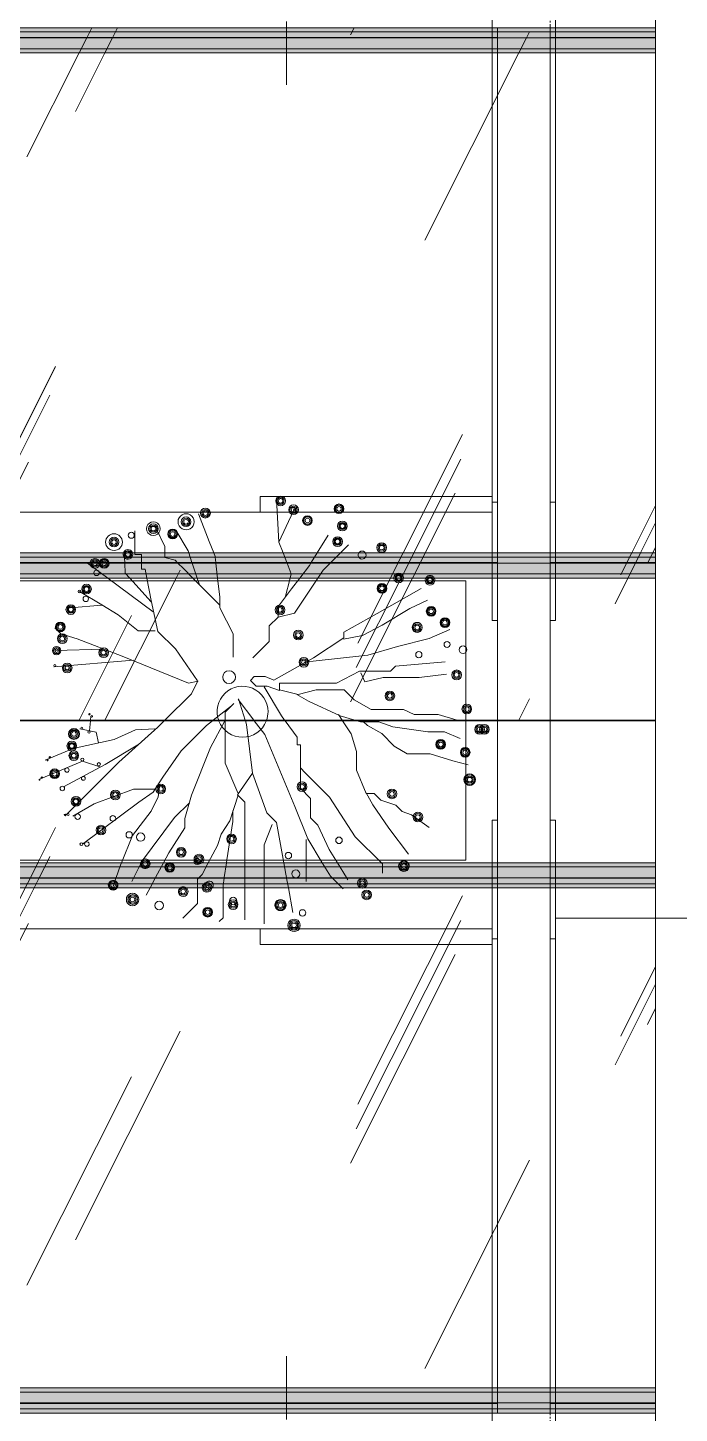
# Model space of a CAD drawing. Header units: millimetres. Extents: x 60855 to 206000, y 5274 to 78634.
# Drawn here: x 164570 to 165805, y 57648 to 60273 of the extents above; entities that cross this region are included whole.
import ezdxf

# ---------------------------------------------------------------- set-up
doc = ezdxf.new("R2010")
doc.units = ezdxf.units.MM
doc.linetypes.add('Grid Line', pattern=[22.225, 12.7, -3.175, 3.175, -3.175])
for name, color, linetype, lineweight in [('A-FLOR', 192, 'Continuous', 9), ('A-GLAZ-CURT', 52, 'Continuous', 9), ('A-GLAZ-CWMG', 51, 'Continuous', 9), ('C-PRKG', 70, 'Continuous', 9), ('G-IMPT', 8, 'Continuous', 9), ('L-PLNT-1', 253, 'Continuous', 9), ('S-COLS', 52, 'Continuous', 9), ('S-GRID-1', 1, 'Grid Line', 9)]:
    doc.layers.add(name, color=color, linetype=linetype, lineweight=lineweight)
doc.layers.add('A-GLAZ-CWMG-2', color=51, linetype='Continuous', lineweight=9, transparency=0.5)
pattern_1 = [(63.321, (1491.9, 475.3), (-0.0046, 1263.6984), [441.959, -2386.58]), (63.321, (221.9, 475.3), (-0.0046, 1263.6984), [441.959, -2386.58]), (63.321, (2099.84, 719.4), (-0.0046, 1263.6984), [441.959, -2386.58]), (63.321, (829.84, 719.4), (-0.0046, 1263.6984), [441.959, -2386.58]), (63.321, (2007.8, 633.24), (-0.0046, 1263.6984), [441.959, -2386.58]), (63.321, (737.8, 633.24), (-0.0046, 1263.6984), [441.959, -2386.58]), (63.321, (1914, 1126.8), (-0.0046, 1263.6984), [214.813, -2613.726]), (63.321, (644, 1126.8), (-0.0046, 1263.6984), [214.813, -2613.726]), (63.321, (1852.7, 1050.4), (-0.0046, 1263.6984), [441.959, -2386.58]), (63.321, (582.7, 1050.4), (-0.0046, 1263.6984), [441.959, -2386.58]), (63.321, (1863.5, 1105.26), (-0.0046, 1263.6984), [441.959, -2386.58]), (63.321, (593.5, 1105.26), (-0.0046, 1263.6984), [441.959, -2386.58]), (63.321, (1351.1, 864.7), (-0.0046, 1263.6984), [441.959, -2386.58]), (63.321, (81.1, 864.7), (-0.0046, 1263.6984), [441.959, -2386.58]), (63.321, (1361.95, 929.3), (-0.0046, 1263.6984), [441.959, -2386.58]), (63.321, (91.95, 929.3), (-0.0046, 1263.6984), [441.959, -2386.58]), (63.321, (1364.87, 975.9), (-0.0046, 1263.6984), [441.959, -2386.58]), (63.321, (94.87, 975.9), (-0.0046, 1263.6984), [441.959, -2386.58])]
pattern_2 = [(63.321, (1491.9, 865.05), (-0.0046, 1263.6984), [441.959, -2386.58]), (63.321, (221.9, 865.05), (-0.0046, 1263.6984), [441.959, -2386.58]), (63.321, (2099.84, 1109.2), (-0.0046, 1263.6984), [441.959, -2386.58]), (63.321, (829.84, 1109.2), (-0.0046, 1263.6984), [441.959, -2386.58]), (63.321, (2007.8, 1023), (-0.0046, 1263.6984), [441.959, -2386.58]), (63.321, (737.8, 1023), (-0.0046, 1263.6984), [441.959, -2386.58]), (63.321, (1914, 1516.6), (-0.0046, 1263.6984), [214.813, -2613.726]), (63.321, (644, 1516.6), (-0.0046, 1263.6984), [214.813, -2613.726]), (63.321, (1852.7, 1440.2), (-0.0046, 1263.6984), [441.959, -2386.58]), (63.321, (582.7, 1440.2), (-0.0046, 1263.6984), [441.959, -2386.58]), (63.321, (1863.5, 1495.04), (-0.0046, 1263.6984), [441.959, -2386.58]), (63.321, (593.5, 1495.04), (-0.0046, 1263.6984), [441.959, -2386.58]), (63.321, (1351.1, 1254.45), (-0.0046, 1263.6984), [441.959, -2386.58]), (63.321, (81.1, 1254.45), (-0.0046, 1263.6984), [441.959, -2386.58]), (63.321, (1361.95, 1319.1), (-0.0046, 1263.6984), [441.959, -2386.58]), (63.321, (91.95, 1319.1), (-0.0046, 1263.6984), [441.959, -2386.58]), (63.321, (1364.87, 1365.7), (-0.0046, 1263.6984), [441.959, -2386.58]), (63.321, (94.87, 1365.7), (-0.0046, 1263.6984), [441.959, -2386.58])]

# ---------------------------------------------------------------- blocks, each defined once
blk = doc.blocks.new('xe oto1 - xe oto-V60-TKCS_NHÀ XE 1 - MẶT BẰNG MÁI')
at = {"layer": 'C-PRKG'}
for p, q in [((-500, 4980), (-500, 4950)), ((-500, 4950), (-60, 4950)), ((-450, 4170), (-450, 4109.8)), ((-450, 4170), (-450, 4109.8)), ((-450, 4109.8), (-450, 4081.5)), ((-450, 4109.8), (-450, 4081.5)), ((-450, 4080.3), (-450, 4062)), ((-450, 4080.3), (-450, 4062)), ((-450, 4062), (-450, 4050)), ((-450, 4062), (-450, 4050))]:
    blk.add_line(p, q, dxfattribs=at)
blk = doc.blocks.new('xe oto1 - xe oto-V68-TKCS_NHÀ XE 1 - MẶT BẰNG MÁI')
at = {"layer": 'C-PRKG'}
for p, q in [((-450, -4062), (-450, -4050)), ((-450, -4062), (-450, -4050)), ((-450, -4080.3), (-450, -4062)), ((-450, -4080.3), (-450, -4062)), ((-450, -4109.8), (-450, -4081.5)), ((-450, -4109.8), (-450, -4081.5)), ((-450, -4170), (-450, -4109.8)), ((-450, -4170), (-450, -4109.8)), ((-500, -4950), (-60, -4950)), ((-500, -4980), (-500, -4950))]:
    blk.add_line(p, q, dxfattribs=at)
blk = doc.blocks.new('CAY SON LIEU - CAY SON LIEU_dwg-V84-TKCS_NHÀ XE 1 - MẶT BẰNG MÁI')
at = {"layer": 'G-IMPT'}
for p, q in [((-928, 1264), (-928, 1440)), ((220, 1350), (253, 1264)), ((613, 1404), (525, 1264)), ((773, 1329), (709, 1264)), ((-1008, 1187), (-1012, 1252)), ((-690, 1231), (-690, 1264)), ((-473, 1187), (-499, 1264)), ((-288, 1235), (-300, 1264)), ((-283, 1187), (-288, 1231)), ((253, 1264), (282, 1187)), ((525, 1264), (477, 1187)), ((709, 1264), (632, 1187)), ((-1144, 1063), (-1305, 1182)), ((-432, 1063), (-472, 1182)), ((-269, 1063), (-282, 1182)), ((-781, 794), (-1144, 1063)), ((-799, 874), (-968, 1063)), ((-799, 886), (-833, 1063)), ((-446, 1043), (-466, 1063)), ((-416, 1017), (-432, 1063)), ((-252, 911), (-269, 1063)), ((308, 1063), (269, 909)), ((-1190, 851), (-1368, 956)), ((-1191, 849), (-1443, 827)), ((-1517, 620), (-1565, 667)), ((1580, 654), (1416, 584)), ((-1176, 499), (-1565, 486)), ((-428, 247), (-605, 500)), ((-939, 409), (-1574, 357)), ((662, 420), (418, 393)), ((-423, 242), (-500, 228)), ((-428, 241), (-477, 143)), ((-477, 143), (-690, -67)), ((101, 197), (240, -33)), ((455, 84), (361, 138)), ((-157, 47), (-303, -67)), ((-106, 98), (19, -67)), ((-102, 102), (-49, -67)), ((-1281, -72), (-1289, -152)), ((-1278, -35), (-1281, -67)), ((-309, -72), (-356, -109)), ((-303, -67), (-309, -72)), ((-47, -72), (-38, -102)), ((240, -33), (265, -67)), ((722, -67), (693, -23)), ((842, -72), (825, -67)), ((1656, -72), (1639, -67)), ((8, -488), (-110, -661)), ((-729, -576), (-741, -679)), ((-1253, -734), (-1423, -832)), ((-494, -725), (-612, -842)), ((623, -680), (828, -995)), ((-148, -790), (-148, -873)), ((1252, -1133), (1095, -928)), ((-270, -1064), (-343, -1203)), ((436, -1018), (436, -1203)), ((828, -995), (1036, -1203)), ((-878, -1203), (-937, -1321)), ((-700, -1203), (-763, -1321)), ((-657, -1123), (-700, -1203)), ((-199, -1203), (-216, -1321)), ((-53, -1203), (-53, -1321)), ((102, -1203), (102, -1321)), ((436, -1203), (436, -1321)), ((685, -1203), (757, -1321)), ((-1079, -1326), (-1101, -1391)), ((-940, -1326), (-952, -1352)), ((-807, -1403), (-838, -1460)), ((-766, -1326), (-807, -1403)), ((-429, -1403), (-429, -1527)), ((-225, -1403), (-225, -1640)), ((-53, -1326), (-53, -1403)), ((-53, -1403), (-53, -1658)), ((102, -1326), (102, -1403)), ((102, -1403), (102, -1688)), ((281, -1326), (295, -1403)), ((295, -1403), (330, -1598)), ((436, -1326), (436, -1353)), ((647, -1326), (724, -1403)), ((724, -1403), (731, -1410)), ((761, -1326), (768, -1338)), ((-429, -1527), (-546, -1644)), ((-225, -1640), (-256, -1671))]:
    blk.add_line(p, q, dxfattribs=at)
at = {"layer": 'G-IMPT', "flags": 128}
for points in [[(201, 1692), (220, 1350), (335, 1598)], [(-300, 1264), (-336, 1354), (-420, 1574)], [(-690, 1264), (-690, 1314), (-762, 1463)], [(-499, 1264), (-504, 1280), (-602, 1445)], [(-874, 1187), (-874, 1252), (-928, 1252), (-928, 1264)], [(-590, 1187), (-608, 1205), (-690, 1227)], [(-968, 1063), (-1004, 1103), (-1008, 1182)], [(-833, 1063), (-847, 1134), (-874, 1134), (-874, 1182)], [(-466, 1063), (-541, 1139), (-585, 1182)], [(284, 1182), (316, 1098), (308, 1063)], [(474, 1182), (462, 1164), (386, 1063)], [(627, 1182), (571, 1126), (529, 1063)], [(-252, 849), (-320, 917), (-446, 1043)], [(529, 1063), (434, 921), (343, 784), (213, 753), (142, 683), (142, 558), (12, 428)], [(386, 1063), (321, 977), (217, 840), (213, 753)], [(-605, 500), (-745, 639), (-799, 886)], [(-144, 621), (-252, 827), (-252, 911)], [(1403, 889), (1262, 822), (1041, 688), (884, 607), (733, 577)], [(1353, 980), (1001, 782), (736, 633), (736, 587)], [(-767, 645), (-901, 645), (-1061, 770), (-1190, 851)], [(-500, 228), (-1030, 443), (-1388, 581), (-1517, 620)], [(-144, 434), (-144, 519), (-144, 621)], [(736, 587), (495, 430), (180, 252)], [(1416, 584), (1165, 520), (927, 450), (662, 420)], [(860, 322), (1108, 322), (1148, 363), (1544, 396)], [(22, 279), (-8, 249), (39, 202)], [(180, 252), (110, 279), (22, 279)], [(223, 168), (223, 228), (408, 228), (679, 228), (860, 322)], [(1051, 272), (904, 239), (873, 309)], [(1554, 299), (1336, 272), (1051, 272)], [(39, 202), (126, 202), (223, 168)], [(1296, -23), (1212, 17), (954, 17), (820, 94), (739, 175), (515, 175), (374, 138), (223, 175)], [(-139, 65), (-208, -4), (-208, -67)], [(825, -67), (706, -33), (455, 84)], [(-695, -72), (-745, -122), (-1055, -401), (-1482, -829)], [(-356, -109), (-558, -311), (-704, -522), (-782, -641)], [(-211, -73), (-326, -284), (-476, -664), (-531, -851)], [(-208, -72), (-208, -411), (-109, -646)], [(-38, -102), (8, -488), (123, -806), (199, -882), (259, -1203)], [(22, -72), (106, -182), (347, -755), (449, -1013), (565, -1203)], [(269, -72), (365, -203), (365, -263), (391, -263), (391, -448)], [(837, -318), (796, -177), (726, -72)], [(1014, -80), (870, -80), (842, -72)], [(1728, -422), (1604, -392), (1423, -335), (1242, -335), (1138, -275), (1038, -174), (924, -110), (890, -77)], [(1664, -214), (1537, -161), (1406, -161), (1128, -120), (1014, -80)], [(1639, -67), (1487, -23), (1296, -23)], [(-1093, -220), (-1418, -292), (-1641, -386)], [(-1217, -247), (-1236, -163), (-1365, -137)], [(-768, -137), (-923, -144), (-1093, -220)], [(-904, -265), (-1165, -420), (-1497, -598)], [(1152, -744), (1031, -704), (979, -652), (914, -652), (837, -466), (837, -318)], [(-1206, -439), (-1346, -394), (-1693, -541)], [(391, -448), (429, -486), (562, -620), (623, -680)], [(391, -452), (391, -610), (472, -691)], [(-782, -641), (-896, -720), (-1344, -1055)], [(-771, -617), (-940, -617), (-1253, -734)], [(-110, -661), (-53, -719), (-53, -1009), (-53, -1203)], [(1095, -928), (967, -741), (914, -647)], [(-741, -679), (-797, -792), (-946, -985), (-1035, -1203)], [(-106, -665), (-172, -870), (-240, -975), (-270, -1064)], [(472, -691), (472, -844), (529, -902)], [(1416, -922), (1275, -821), (1202, -794), (1152, -744)], [(-612, -842), (-874, -1195), (-878, -1203)], [(-531, -851), (-531, -924), (-657, -1123)], [(-148, -873), (-195, -1178), (-199, -1203)], [(165, -899), (102, -1060), (102, -1187), (102, -1203)], [(529, -902), (621, -1097), (685, -1203)], [(-1035, -1203), (-1042, -1222), (-1077, -1321)], [(-343, -1203), (-392, -1297), (-416, -1321)], [(259, -1203), (275, -1293), (280, -1321)], [(565, -1203), (631, -1310), (642, -1321)], [(1036, -1203), (1045, -1212), (1045, -1285)], [(-422, -1326), (-429, -1334), (-429, -1403)], [(-217, -1326), (-225, -1383), (-225, -1403)]]:
    blk.add_lwpolyline(points, dxfattribs=at)
at = {"layer": 'G-IMPT'}
for centre, radius in [((233, 1678), 38.5), ((233, 1678), 28.5), ((-366, 1581), 39.3), ((-366, 1581), 28.5), ((-366, 1581), 18.5), ((336, 1608), 18.5), ((342, 1608), 6.08), ((698, 1615), 18.5), ((447, 1522), 18.5), ((725, 1478), 38.5), ((-1094, 1350), 28.5), ((-1094, 1350), 18.5), ((687, 1354), 18.5), ((1038, 1306), 38.5), ((-1233, 1105), 21.8), ((-1313, 976), 38.5), ((-1313, 976), 28.5), ((-1313, 976), 25.8), ((-1313, 976), 18.5), ((1423, 1046), 18.5), ((-1369, 957), 9.71), ((-1319, 898), 21.7), ((-1438, 813), 28.5), ((-1438, 813), 21.6), ((-1438, 813), 18.5), ((228, 810), 38.5), ((228, 810), 18.5), ((1432, 799), 34.3), ((1321, 671), 18.5), ((1542, 709), 38.5), ((1542, 709), 32.4), ((374, 610), 38.5), ((-1551, 486), 23.6), ((-1551, 486), 13.6), ((-1177, 470), 18.5), ((1334, 454), 24.8), ((-1565, 367), 8.61), ((-1467, 348), 38.5), ((-1467, 348), 18.5), ((-1467, 348), 15), ((418, 393), 38.5), ((418, 393), 28.5), ((418, 393), 18.5), ((-177, 275), 50.7), ((1635, 293), 28.5), ((1635, 293), 18.5), ((1103, 126), 38.5), ((1716, 21), 18.5), ((-1290, -20), 5.73), ((-1271, -37), 7.01), ((-1413, -177), 43.7), ((-1351, -131), 8.27), ((-1292, -162), 9.2), ((1818, -141), 28.5), ((-1414, -350), 38.5), ((-1430, -273), 22), ((-1414, -350), 28.5), ((1703, -324), 18.5), ((-1624, -387), 4.48), ((-1606, -363), 5.3), ((-1346, -381), 11.7), ((-1215, -418), 12.9), ((-1687, -542), 3.03), ((-1669, -524), 5.71), ((-1469, -465), 17.2), ((-1338, -531), 15.2), ((-1506, -611), 18), ((-722, -615), 38.5), ((404, -597), 38.5), ((-1484, -822), 6.1), ((-1459, -818), 8.58), ((-1383, -836), 21.7), ((1327, -839), 38.5), ((-882, -998), 33.3), ((-158, -1013), 38.5), ((-1354, -1054), 11.3), ((-559, -1119), 18.5), ((-650, -1240), 34.6), ((-650, -1240), 28.5), ((295, -1145), 25.4), ((1215, -1229), 18.5), ((-650, -1240), 18.5), ((-543, -1432), 18.5), ((884, -1365), 18.5), ((-946, -1495), 28.5), ((-946, -1495), 18.5), ((232, -1539), 28.5), ((232, -1539), 18.5), ((-348, -1596), 18.5)]:
    blk.add_circle(centre, radius, dxfattribs=at)
for centre, radius, start, end in [((233, 1678), 19.3, 360, 240), ((233, 1678), 18.5, 360, 240), ((233, 1678), 19.3, 240, 0), ((233, 1678), 18.5, 240, 0), ((-520, 1512), 64, 120, 240), ((-520, 1512), 38.5, 360, 270), ((-520, 1512), 64, 360, 120), ((-366, 1581), 38.5, 360, 270), ((-366, 1581), 38.5, 270, 360), ((336, 1608), 38.5, 360, 270), ((336, 1608), 28.5, 360, 180), ((336, 1608), 28.5, 180, 360), ((336, 1608), 38.5, 270, 360), ((447, 1522), 38.5, 360, 270), ((447, 1522), 32.9, 90, 270), ((447, 1522), 28.5, 360, 180), ((447, 1522), 32.9, 360, 90), ((698, 1615), 38.5, 90, 360), ((698, 1615), 32.9, 0, 270), ((698, 1615), 28.5, 0, 180), ((698, 1615), 28.5, 180, 360), ((698, 1615), 38.5, 0, 90), ((698, 1615), 32.9, 270, 360), ((-780, 1457), 54.3, 72, 216), ((-780, 1457), 54.3, 216, 360), ((-780, 1457), 38.5, 90, 270), ((-780, 1457), 28.5, 90, 270), ((-780, 1457), 18.5, 120, 0), ((-780, 1457), 18.5, 0, 120), ((-780, 1457), 38.5, 0, 90), ((-780, 1457), 28.5, 0, 90), ((-780, 1457), 28.5, 270, 360), ((-780, 1457), 38.5, 270, 360), ((-780, 1457), 54.3, 360, 72), ((-627, 1414), 38.5, 0, 180), ((-627, 1414), 36.5, 90, 270), ((-627, 1414), 28.5, 0, 180), ((-627, 1414), 36.5, 0, 90), ((-520, 1512), 64, 240, 360), ((-520, 1512), 28.5, 90, 360), ((-520, 1512), 18.5, 120, 0), ((-520, 1512), 18.5, 0, 120), ((-520, 1512), 28.5, 360, 90), ((-520, 1512), 38.5, 270, 360), ((447, 1522), 28.5, 180, 360), ((447, 1522), 32.9, 270, 360), ((447, 1522), 38.5, 270, 360), ((725, 1478), 28.5, 90, 180), ((725, 1478), 28.5, 180, 360), ((725, 1478), 24, 0, 270), ((725, 1478), 18.5, 120, 240), ((725, 1478), 18.5, 0, 120), ((725, 1478), 18.5, 240, 0), ((725, 1478), 28.5, 0, 90), ((725, 1478), 24, 270, 360), ((-1094, 1350), 66.5, 0, 180), ((-1094, 1350), 66.5, 180, 360), ((-1094, 1350), 38.5, 90, 360), ((-1094, 1350), 38.5, 0, 90), ((-956, 1404), 23.9, 90, 180), ((-956, 1404), 23.9, 180, 270), ((-956, 1404), 23.9, 0, 90), ((-956, 1404), 23.9, 270, 360), ((-627, 1414), 38.5, 180, 360), ((-627, 1414), 28.5, 180, 360), ((-627, 1414), 18.5, 0, 240), ((-627, 1414), 18.5, 240, 0), ((-627, 1414), 36.5, 270, 360), ((687, 1354), 38.5, 90, 360), ((687, 1354), 28.5, 0, 180), ((687, 1354), 28.5, 180, 360), ((687, 1354), 22.4, 0, 180), ((687, 1354), 22.4, 180, 360), ((687, 1354), 38.5, 0, 90), ((1038, 1306), 28.5, 0, 180), ((1038, 1306), 28.6, 90, 360), ((1038, 1306), 18.5, 0, 240), ((1038, 1306), 28.6, 0, 90), ((-1246, 1181), 38.5, 15.2088, 164.7912), ((-1172, 1181), 38.5, 15.2088, 164.7912), ((-1172, 1181), 36.5, 16.0159, 163.9841), ((-983, 1252), 38.5, 150.7741, 360), ((-983, 1252), 38.5, 29.2259, 150.7741), ((-983, 1252), 28.5, 140.5076, 360), ((-983, 1252), 26.4, 137.3726, 251.4978), ((-983, 1252), 28.5, 39.4924, 140.5076), ((-983, 1252), 26.4, 42.6274, 137.3726), ((-983, 1252), 18.5, 133.1364, 0), ((-983, 1252), 18.5, 0, 93.7271), ((-983, 1252), 26.4, 288.5022, 360), ((-983, 1252), 26.4, 0, 42.6274), ((-983, 1252), 28.5, 0, 39.4924), ((-983, 1252), 38.5, 0, 29.2259), ((882, 1247), 31.7, 132.1366, 360), ((882, 1247), 31.7, 47.8634, 132.1366), ((882, 1247), 31.7, 0, 47.8634), ((1038, 1306), 28.5, 180, 360), ((1038, 1306), 18.5, 240, 0), ((-1246, 1181), 38.5, 180, 360), ((-1246, 1181), 28.5, 180, 0), ((-1246, 1181), 28.5, 20.5513, 159.4487), ((-1246, 1181), 27.2, 180, 0), ((-1246, 1181), 27.2, 21.4958, 158.5042), ((-1246, 1181), 18.5, 174.4328, 0), ((-1246, 1181), 18.5, 48.7744, 155.6128), ((-1246, 1181), 18.5, 11.1344, 48.7744), ((-1172, 1181), 38.5, 180, 360), ((-1172, 1181), 36.5, 180, 360), ((-1172, 1181), 28.5, 180, 0), ((-1172, 1181), 28.5, 20.5513, 159.4487), ((-1172, 1181), 18.5, 174.4328, 0), ((-1172, 1181), 18.5, 48.7744, 155.6128), ((-1172, 1181), 18.5, 11.1344, 48.7744), ((1173, 1065), 38.5, 0, 180), ((1040, 982), 38.5, 0, 270), ((1040, 982), 32.8, 0, 180), ((1040, 982), 28.5, 0, 180), ((1040, 982), 18.5, 0, 240), ((1173, 1065), 38.5, 183.9164, 356.0836), ((1173, 1065), 28.5, 0, 180), ((1173, 1065), 28.5, 185.2921, 354.7079), ((1173, 1065), 23.3, 0, 180), ((1173, 1065), 23.3, 186.4714, 270), ((1173, 1065), 18.5, 0, 186.2799), ((1173, 1065), 18.5, 186.2799, 240), ((1173, 1065), 18.5, 240, 347.4402), ((1173, 1065), 23.3, 270, 353.5286), ((1423, 1046), 38.5, 139.6424, 360), ((1423, 1046), 38.5, 40.3576, 139.6424), ((1423, 1046), 28.5, 125.4655, 180), ((1423, 1046), 28.5, 180, 360), ((1423, 1046), 25.5, 119.0182, 360), ((1423, 1046), 28.5, 54.5345, 125.4655), ((1423, 1046), 25.5, 60.9818, 119.0182), ((1423, 1046), 25.5, 0, 60.9818), ((1423, 1046), 28.5, 0, 54.5345), ((1423, 1046), 38.5, 0, 40.3576), ((1040, 982), 32.8, 180, 360), ((1040, 982), 28.5, 180, 360), ((1040, 982), 18.5, 240, 360), ((1040, 982), 38.5, 270, 360), ((-1438, 813), 38.5, 0, 180), ((-1438, 813), 38.5, 180, 270), ((-1438, 813), 38.5, 270, 360), ((228, 810), 28.5, 360, 180), ((228, 810), 28.5, 180, 360), ((1432, 799), 38.5, 90, 270), ((1432, 799), 28.5, 0, 180), ((1432, 799), 28.5, 180, 0), ((1432, 799), 18.5, 0, 240), ((1432, 799), 18.5, 240, 360), ((1432, 799), 38.5, 0, 90), ((1432, 799), 38.5, 270, 360), ((-1521, 675), 38.5, 90, 270), ((-1521, 675), 32.5, 90, 360), ((-1521, 675), 28.5, 90, 180), ((-1521, 675), 28.5, 180, 270), ((-1521, 675), 18.5, 120, 360), ((-1521, 675), 18.5, 0, 120), ((-1521, 675), 38.5, 0, 90), ((-1521, 675), 32.5, 0, 90), ((-1521, 675), 28.5, 0, 90), ((-1521, 675), 28.5, 270, 360), ((-1521, 675), 38.5, 270, 360), ((1321, 671), 40.1, 0, 216), ((1321, 671), 38.5, 0, 270), ((1321, 671), 40.1, 216, 360), ((1321, 671), 28.5, 90, 360), ((1321, 671), 28.5, 0, 90), ((1321, 671), 38.5, 270, 360), ((1542, 709), 28.5, 0, 180), ((1542, 709), 28.5, 180, 360), ((1542, 709), 18.5, 120, 360), ((1542, 709), 18.5, 0, 120), ((-1506, 582), 38.5, 90, 270), ((-1506, 582), 28.5, 0, 270), ((-1506, 582), 18.5, 120, 360), ((-1506, 582), 18.5, 0, 120), ((-1506, 582), 38.5, 0, 90), ((-1506, 582), 28.5, 270, 360), ((-1506, 582), 38.5, 270, 360), ((374, 610), 28.5, 360, 180), ((374, 610), 28.5, 180, 360), ((374, 610), 18.5, 120, 360), ((374, 610), 18.5, 0, 120), ((1559, 535), 24, 0, 270), ((-1551, 486), 33.6, 0, 270), ((-1551, 486), 33.6, 270, 360), ((-1177, 470), 38.5, 0, 270), ((-1177, 470), 28.5, 0, 180), ((-1177, 470), 28.5, 180, 360), ((-1177, 470), 38.5, 270, 360), ((1559, 535), 24, 270, 360), ((1686, 493), 30.6, 0, 180), ((1686, 493), 30.6, 180, 360), ((-1467, 348), 28.5, 90, 360), ((-1467, 348), 28.5, 0, 90), ((1635, 293), 39.2, 90, 180), ((1635, 293), 38.5, 0, 270), ((1635, 293), 39.2, 0, 90), ((1635, 293), 39.2, 180, 360), ((1635, 293), 38.5, 270, 360), ((-70, 0), 203, 360, 200.2949), ((1103, 126), 28.5, 0, 180), ((1103, 126), 28.5, 180, 360), ((1103, 126), 18.5, 120, 360), ((1103, 126), 18.5, 0, 120), ((-70, 0), 203, 339.7051, 360), ((1716, 21), 38.5, 90, 360), ((1716, 21), 28.5, 0, 180), ((1716, 21), 28.5, 0, 180), ((1716, 21), 28.5, 180, 360), ((1716, 21), 28.5, 180, 360), ((1716, 21), 38.5, 0, 90), ((-70, 0), 203, 201.7777, 338.2223), ((1818, -141), 38.5, 90, 360), ((1818, -141), 38, 90, 270), ((1856, -141), 38.5, 90, 360), ((1818, -141), 38.5, 0, 90), ((1818, -141), 38, 0, 90), ((1856, -141), 38.5, 0, 90), ((-1413, -177), 38.5, 0, 180), ((-1413, -177), 38.5, 180, 360), ((-1413, -177), 28.5, 0, 180), ((-1413, -177), 28.5, 180, 360), ((-1413, -177), 18.5, 120, 360), ((-1413, -177), 18.5, 0, 120), ((1818, -141), 18.5, 120, 360), ((1818, -141), 18.5, 0, 120), ((1818, -141), 38, 270, 360), ((1856, -141), 28.5, 0, 270), ((1856, -141), 18.5, 0, 240), ((1856, -141), 18.5, 240, 360), ((1856, -141), 28.5, 270, 360), ((-1430, -273), 38.5, 0, 270), ((-1430, -273), 28.5, 90, 180), ((-1430, -273), 28.5, 180, 360), ((-1414, -350), 38.2, 0, 270), ((-1430, -273), 18.5, 120, 360), ((-1430, -273), 18.5, 0, 120), ((-1430, -273), 28.5, 0, 90), ((-1430, -273), 38.5, 270, 360), ((1508, -260), 38.5, 90, 270), ((1508, -260), 33.2, 90, 270), ((1508, -260), 28.5, 0, 180), ((1508, -260), 28.5, 180, 360), ((1508, -260), 18.5, 120, 240), ((1508, -260), 18.5, 0, 120), ((1508, -260), 18.5, 240, 360), ((1508, -260), 38.5, 0, 90), ((1508, -260), 33.2, 0, 90), ((1508, -260), 33.2, 270, 360), ((1508, -260), 38.5, 270, 360), ((1703, -324), 38.5, 90, 360), ((1703, -324), 35, 90, 360), ((1703, -324), 28.5, 0, 180), ((1703, -324), 28.5, 180, 360), ((1703, -324), 38.5, 0, 90), ((1703, -324), 35, 0, 90), ((-1414, -350), 18.5, 120, 360), ((-1414, -350), 18.5, 0, 120), ((-1414, -350), 38.2, 270, 360), ((-1567, -494), 38.5, 90, 270), ((-1567, -494), 31.3, 0, 270), ((-1567, -494), 28.5, 90, 360), ((-1567, -494), 18.5, 120, 360), ((-1567, -494), 18.5, 0, 120), ((-1567, -494), 38.5, 0, 90), ((-1567, -494), 28.5, 0, 90), ((-1567, -494), 31.3, 270, 360), ((-1567, -494), 38.5, 270, 360), ((1739, -541), 45.4, 72, 360), ((1739, -541), 38.5, 0, 270), ((1739, -541), 28.5, 0, 180), ((1739, -541), 28.5, 180, 360), ((1739, -541), 18.5, 0, 240), ((1739, -541), 18.5, 240, 360), ((1739, -541), 38.5, 270, 360), ((1739, -541), 45.4, 0, 72), ((-1084, -663), 38.5, 0, 270), ((-1084, -663), 28.5, 90, 360), ((-1084, -663), 18.5, 120, 360), ((-1084, -663), 18.5, 0, 120), ((-1084, -663), 28.5, 0, 90), ((-722, -615), 28.5, 90, 360), ((-722, -615), 18.5, 0, 240), ((-722, -615), 18.5, 240, 360), ((-722, -615), 28.5, 0, 90), ((404, -597), 28.5, 90, 360), ((404, -597), 18.5, 120, 240), ((404, -597), 18.5, 0, 120), ((404, -597), 18.5, 240, 360), ((404, -597), 28.5, 360, 90), ((1120, -654), 38.5, 90, 360), ((1120, -654), 28.5, 0, 180), ((1120, -654), 28.5, 180, 360), ((1120, -654), 18.5, 120, 360), ((1120, -654), 18.5, 0, 120), ((1120, -654), 38.5, 0, 90), ((-1397, -714), 38.5, 90, 360), ((-1397, -714), 28.5, 90, 360), ((-1397, -714), 21.1, 0, 240), ((-1397, -714), 18.5, 120, 360), ((-1397, -714), 21.1, 240, 360), ((-1397, -714), 18.5, 0, 120), ((-1397, -714), 38.5, 0, 90), ((-1397, -714), 28.5, 0, 90), ((-1084, -663), 38.5, 270, 360), ((-1103, -849), 22.4, 90, 0), ((-1103, -849), 22.4, 0, 90), ((1327, -839), 28.5, 0, 270), ((1327, -839), 18.5, 120, 360), ((1327, -839), 18.5, 0, 120), ((1327, -839), 28.5, 270, 360), ((-1198, -943), 38.5, 90, 270), ((-1198, -943), 28.5, 90, 270), ((-1198, -943), 18.5, 120, 240), ((-1198, -943), 18.5, 0, 120), ((-1198, -943), 18.5, 240, 360), ((-1198, -943), 38.5, 0, 90), ((-1198, -943), 28.5, 0, 90), ((-1198, -943), 28.5, 270, 360), ((-1198, -943), 38.5, 270, 360), ((-973, -980), 24.9, 90, 360), ((-973, -980), 24.9, 0, 90), ((-158, -1013), 28.5, 90, 270), ((-158, -1013), 28.5, 360, 90), ((-1310, -1054), 18, 120, 360), ((-1310, -1054), 18, 0, 120), ((-559, -1119), 38.5, 360, 180), ((-559, -1119), 38, 360, 180), ((-559, -1119), 28.5, 90, 180), ((-559, -1119), 28.5, 360, 90), ((-158, -1013), 18.5, 360, 240), ((-158, -1013), 18.5, 240, 360), ((-158, -1013), 28.5, 270, 360), ((698, -1024), 26.2, 90, 360), ((698, -1024), 26.2, 0, 90), ((-845, -1211), 38.5, 161.3046, 360), ((-845, -1211), 38.5, 18.6954, 161.3046), ((-845, -1211), 30.8, 156.6826, 360), ((-845, -1211), 28.5, 154.7373, 360), ((-845, -1211), 30.8, 23.3174, 156.6826), ((-845, -1211), 28.5, 25.2627, 154.7373), ((-845, -1211), 18.5, 150.022, 360), ((-845, -1211), 18.5, 120, 150.022), ((-845, -1211), 18.5, 59.956, 120), ((-845, -1211), 18.5, 0, 59.956), ((-845, -1211), 28.5, 0, 25.2627), ((-845, -1211), 30.8, 0, 23.3174), ((-845, -1211), 38.5, 0, 18.6954), ((-650, -1240), 38.5, 93.061, 360), ((-650, -1240), 38.5, 0, 86.939), ((-559, -1119), 38.5, 180, 360), ((-559, -1119), 38, 180, 360), ((-559, -1119), 28.5, 180, 360), ((-432, -1193), 24.2, 360, 216.8821), ((-417, -1173), 38.5, 360, 248.2653), ((-432, -1193), 24.2, 216.8821, 323.1179), ((-417, -1173), 28.5, 90, 360), ((-417, -1173), 18.5, 0, 240), ((-417, -1173), 38.5, 248.2653, 291.7347), ((-417, -1173), 18.5, 240, 360), ((-417, -1173), 28.5, 360, 90), ((-432, -1193), 24.2, 323.1179, 360), ((-417, -1173), 38.5, 291.7347, 360), ((1215, -1229), 42.5, 144, 360), ((1215, -1229), 38.5, 117.688, 360), ((1215, -1229), 42.5, 47.4391, 136.3014), ((1215, -1229), 28.5, 95.799, 360), ((1215, -1229), 38.5, 90, 117.688), ((1215, -1229), 38.5, 62.312, 90), ((1215, -1229), 28.5, 0, 84.201), ((1215, -1229), 38.5, 0, 62.312), ((1215, -1229), 42.5, 0, 47.4391), ((354, -1291), 31.8, 360, 265.6663), ((354, -1291), 31.8, 274.3337, 360), ((-1101, -1381), 38.5, 0, 232.03), ((-1101, -1381), 36.4, 0, 235.0216), ((-1101, -1381), 28.5, 0, 250.3072), ((-1101, -1381), 38.5, 232.03, 270), ((-1101, -1381), 36.4, 235.0216, 304.9784), ((-1101, -1381), 18.5, 137.9634, 0), ((-1101, -1381), 18.5, 0, 120), ((-1101, -1381), 28.5, 250.3072, 270), ((-1101, -1381), 28.5, 270, 289.6928), ((-1101, -1381), 38.5, 270, 307.97), ((-1101, -1381), 28.5, 289.6928, 360), ((-1101, -1381), 36.4, 304.9784, 360), ((-1101, -1381), 38.5, 307.97, 360), ((-543, -1432), 38.5, 113.9773, 270), ((-543, -1432), 28.9, 92.182, 360), ((-543, -1432), 28.5, 90.7848, 360), ((-543, -1432), 38.5, 66.0227, 113.9773), ((-543, -1432), 38.5, 270, 360), ((-543, -1432), 28.5, 360, 89.2152), ((-543, -1432), 28.9, 360, 87.818), ((-543, -1432), 38.5, 360, 66.0227), ((-354, -1399), 38.5, 360, 180), ((-354, -1399), 38.5, 190.2668, 270), ((-354, -1399), 28.5, 360, 180), ((-354, -1399), 28.5, 193.8733, 346.1267), ((-354, -1399), 18.5, 0, 196.4628), ((-354, -1399), 18.5, 196.4628, 327.0744), ((-333, -1378), 29.9, 360, 256.537), ((-354, -1399), 38.5, 270, 349.7332), ((-354, -1399), 18.5, 327.0744, 0), ((-333, -1378), 29.9, 283.463, 360), ((884, -1365), 38.7, 90.2717, 180), ((884, -1365), 38.5, 0, 180), ((884, -1365), 38.7, 191.3452, 269.0784), ((884, -1365), 38.5, 191.42, 269.6656), ((884, -1365), 28.5, 0, 180), ((884, -1365), 28.5, 195.4316, 344.5684), ((919, -1458), 38.4, 0, 270), ((919, -1458), 38.5, 90, 180), ((884, -1365), 38.7, 0, 89.7283), ((884, -1365), 38.5, 270.3344, 348.58), ((884, -1365), 38.7, 270.9216, 348.6548), ((919, -1458), 28.5, 0, 270), ((919, -1458), 38.5, 0, 90), ((-946, -1495), 49.6, 72, 216), ((-946, -1495), 49.6, 216, 360), ((-946, -1495), 38.5, 0, 180), ((-946, -1495), 38.5, 180, 270), ((-946, -1495), 38.5, 270, 360), ((-946, -1495), 49.6, 360, 72), ((-734, -1543), 33.6, 0, 270), ((-734, -1543), 33.6, 270, 360), ((-145, -1536), 38.5, 90, 270), ((-145, -1507), 29.4, 360, 270), ((-145, -1536), 28.5, 90, 360), ((-145, -1536), 18.5, 120, 0), ((-145, -1536), 18.5, 360, 120), ((-145, -1536), 38.5, 360, 90), ((-145, -1507), 29.4, 270, 360), ((-145, -1536), 28.5, 360, 90), ((-145, -1536), 38.5, 270, 360), ((232, -1539), 44.5, 72, 216), ((232, -1539), 38.5, 90, 360), ((232, -1539), 44.5, 216, 360), ((232, -1539), 38.5, 360, 90), ((232, -1539), 44.5, 360, 72), ((919, -1458), 38.5, 180, 270), ((919, -1458), 18.5, 120, 0), ((919, -1458), 18.5, 0, 120), ((919, -1458), 28.5, 270, 360), ((919, -1458), 38.4, 270, 360), ((919, -1458), 38.5, 270, 360), ((-348, -1596), 38.5, 360, 180), ((-348, -1596), 38.5, 180, 360), ((-348, -1596), 34.1, 360, 270), ((-348, -1596), 28.5, 360, 270), ((-348, -1596), 28.5, 270, 360), ((-348, -1596), 34.1, 270, 360), ((340, -1701), 49.8, 360, 144), ((408, -1602), 25.7, 90, 360), ((408, -1602), 25.7, 360, 90), ((340, -1701), 49.8, 144, 288), ((340, -1701), 38.5, 360, 180), ((340, -1701), 38.5, 180, 360), ((340, -1701), 28.5, 360, 180), ((340, -1701), 28.5, 180, 270), ((340, -1701), 18.5, 120, 0), ((340, -1701), 18.5, 0, 120), ((340, -1701), 28.5, 270, 360), ((340, -1701), 49.8, 288, 360)]:
    blk.add_arc(centre, radius, start, end, dxfattribs=at)
blk = doc.blocks.new('CAY SON LIEU - CAY BONG TRANG-V85-TKCS_NHÀ XE 1 - MẶT BẰNG MÁI')
at = {"xscale": 0.238, "yscale": 0.238, "zscale": 0.238}
blk.add_blockref('CAY SON LIEU - CAY SON LIEU_dwg-V84-TKCS_NHÀ XE 1 - MẶT BẰNG MÁI', (0, 0), dxfattribs=at)
blk = doc.blocks.new('TRỤ ĐỂ XE - TRỤ ĐỂ XE-V156-TKCS_NHÀ XE 1 - MẶT BẰNG MÁI')
at = {"layer": 'S-COLS'}
for p, q in [((50, 1374.5), (-50, 1374.5)), ((-50, 1104.8), (-50, 1373.9)), ((50, 1104.8), (50, 1373.9)), ((-60, 1104.8), (-60, 1185.4)), ((-60, 1185.4), (-50, 1185.4)), ((50, 1185.4), (60, 1185.4)), ((60, 1185.4), (60, 1104.8)), ((-60, 1076.6), (-60, 1104.8)), ((-50, 1057.1), (-50, 1104.8)), ((50, 1057.1), (50, 1104.8)), ((60, 1104.8), (60, 1076.6)), ((-60, 1057.1), (-60, 1075.4)), ((-60, 960.7), (-60, 1057.1)), ((-50, 109.8), (-50, 1056.6)), ((50, 109.8), (50, 1056.6)), ((60, 1075.4), (60, 1057.1)), ((60, 1057.1), (60, 960.7)), ((-60, 109.8), (-60, 960.7)), ((-50, 960.7), (-60, 960.7)), ((60, 960.7), (50, 960.7)), ((60, 960.7), (60, 109.8)), ((-60, 81.5), (-60, 109.8)), ((-50, 62), (-50, 109.8)), ((50, 62), (50, 109.8)), ((60, 109.8), (60, 81.5)), ((-60, 62), (-60, 80.3)), ((60, 80.3), (60, 62)), ((-60, 20), (-60, 62)), ((60, 62), (60, 20))]:
    blk.add_line(p, q, dxfattribs=at)
blk = doc.blocks.new('TRỤ ĐỂ XE - TRỤ ĐỂ XE-V165-TKCS_NHÀ XE 1 - MẶT BẰNG MÁI')
at = {"layer": 'S-COLS'}
for p, q in [((-60, -62), (-60, -20)), ((60, -20), (60, -62)), ((-60, -80.3), (-60, -62)), ((-50, -109.8), (-50, -62)), ((50, -109.8), (50, -62)), ((60, -62), (60, -80.3)), ((-60, -109.8), (-60, -81.5)), ((60, -81.5), (60, -109.8)), ((-60, -960.7), (-60, -109.8)), ((-50, -1056.6), (-50, -109.8)), ((50, -1056.6), (50, -109.8)), ((60, -109.8), (60, -960.7)), ((-60, -1057.1), (-60, -960.7)), ((-60, -960.7), (-50, -960.7)), ((50, -960.7), (60, -960.7)), ((60, -960.7), (60, -1057.1)), ((-60, -1075.4), (-60, -1057.1)), ((-50, -1104.8), (-50, -1057.1)), ((50, -1104.8), (50, -1057.1)), ((60, -1057.1), (60, -1075.4)), ((-60, -1104.8), (-60, -1076.6)), ((60, -1076.6), (60, -1104.8)), ((-60, -1185.4), (-60, -1104.8)), ((-50, -1373.9), (-50, -1104.8)), ((50, -1373.9), (50, -1104.8)), ((60, -1104.8), (60, -1185.4)), ((-50, -1185.4), (-60, -1185.4)), ((60, -1185.4), (50, -1185.4)), ((-50, -1374.5), (50, -1374.5))]:
    blk.add_line(p, q, dxfattribs=at)
blk = doc.blocks.new('System Panel - Glazed-2599382-TKCS_NHÀ XE 1 - MẶT BẰNG MÁI')
at = {"layer": 'A-GLAZ-CURT'}
h = blk.add_hatch(dxfattribs=at)
h.set_pattern_fill('FP_15', color=256, style=0, pattern_type=2)
h.set_pattern_definition(pattern_1)
h.paths.add_polyline_path([(91952.6, 59230.5), (91952.6, 59258.8), (68947.6, 59258.8), (68947.6, 59230.5), (91717.1, 59230.5)])
h = blk.add_hatch(dxfattribs=at)
h.set_pattern_fill('FP_16', color=256, style=0, pattern_type=2)
h.set_pattern_definition([(11.254, (1491.89, 58878.64), (0.00039, 126.3567), [202.328, -1092.571]), (11.254, (221.89, 58878.64), (0.00039, 126.3567), [202.328, -1092.571]), (11.254, (2099.84, 58903.05), (0.00039, 126.3567), [202.328, -1092.571]), (11.254, (829.84, 58903.05), (0.00039, 126.3567), [202.328, -1092.571]), (11.254, (2007.82, 58894.43), (0.00039, 126.3567), [202.328, -1092.571]), (11.254, (737.82, 58894.43), (0.00039, 126.3567), [202.328, -1092.571]), (11.254, (1914.03, 58943.79), (0.00039, 126.3567), [98.341, -1196.558]), (11.254, (644.03, 58943.79), (0.00039, 126.3567), [98.341, -1196.558]), (11.254, (1852.68, 58936.15), (0.00039, 126.3567), [202.328, -1092.571]), (11.254, (582.68, 58936.15), (0.00039, 126.3567), [202.328, -1092.571]), (11.254, (1863.51, 58941.63), (0.00039, 126.3567), [202.328, -1092.571]), (11.254, (593.51, 58941.63), (0.00039, 126.3567), [202.328, -1092.571]), (11.254, (1351.12, 58917.58), (0.00039, 126.3567), [202.328, -1092.571]), (11.254, (81.12, 58917.58), (0.00039, 126.3567), [202.328, -1092.571]), (11.254, (1361.95, 58924.04), (0.00039, 126.3567), [202.328, -1092.571]), (11.254, (91.95, 58924.04), (0.00039, 126.3567), [202.328, -1092.571]), (11.254, (1364.87, 58928.7), (0.00039, 126.3567), [202.328, -1092.571]), (11.254, (94.87, 58928.7), (0.00039, 126.3567), [202.328, -1092.571])])
h.paths.add_polyline_path([(91952.6, 59258.8), (91952.6, 59259.9), (91717.1, 59258.8)])
h = blk.add_hatch(dxfattribs=at)
h.set_pattern_fill('FP_15', color=256, style=0, pattern_type=2)
h.set_pattern_definition(pattern_1)
h.paths.add_polyline_path([(91952.6, 58960.2), (91952.6, 59230.5), (68947.6, 59230.5), (68947.6, 58960.2), (91717.1, 58960.2)])
for p, q in [((91952.6, 59258.8), (68947.6, 59258.8)), ((89252.6, 59259.9), (91652.6, 59259.9)), ((91752.6, 59259.9), (91952.6, 59259.9)), ((91952.6, 59259.9), (91952.6, 59258.8)), ((91952.6, 59230.5), (91952.6, 59258.8)), ((91952.6, 59258.8), (91952.6, 59230.5)), ((91952.6, 58960.2), (91952.6, 59230.5)), ((91952.6, 59230.5), (91952.6, 58961.4)), ((91652.6, 58961.4), (89252.6, 58961.4)), ((91952.6, 58961.4), (91752.6, 58961.4)), ((91952.6, 58961.4), (91952.6, 58960.2)), ((68947.6, 58960.2), (91952.6, 58960.2))]:
    blk.add_line(p, q, dxfattribs=at)
blk = doc.blocks.new('System Panel - Glazed-2342062-TKCS_NHÀ XE 1 - MẶT BẰNG MÁI')
at = {"layer": 'A-GLAZ-CURT'}
h = blk.add_hatch(dxfattribs=at)
h.set_pattern_fill('FP_15', color=256, style=0, pattern_type=2)
h.set_pattern_definition(pattern_1)
h.paths.add_polyline_path([(91717.1, 59258.8), (91952.6, 59258.8), (91952.6, 59278.3), (68947.6, 59278.3), (68947.6, 59258.8), (90573.6, 59258.8)])
h.paths.add_polyline_path([(91952.6, 60225.5), (91952.6, 60253.8), (68947.6, 60253.8), (68947.6, 60225.5), (91717.1, 60225.5)])
h = blk.add_hatch(dxfattribs=at)
h.set_pattern_fill('FP_17', color=256, style=0, pattern_type=2)
h.set_pattern_definition([(11.254, (1491.89, 59873.68), (0.00039, 126.3567), [202.328, -1092.571]), (11.254, (221.89, 59873.68), (0.00039, 126.3567), [202.328, -1092.571]), (11.254, (2099.84, 59898.09), (0.00039, 126.3567), [202.328, -1092.571]), (11.254, (829.84, 59898.09), (0.00039, 126.3567), [202.328, -1092.571]), (11.254, (2007.82, 59889.47), (0.00039, 126.3567), [202.328, -1092.571]), (11.254, (737.82, 59889.47), (0.00039, 126.3567), [202.328, -1092.571]), (11.254, (1914.03, 59938.82), (0.00039, 126.3567), [98.341, -1196.558]), (11.254, (644.03, 59938.82), (0.00039, 126.3567), [98.341, -1196.558]), (11.254, (1852.68, 59931.19), (0.00039, 126.3567), [202.328, -1092.571]), (11.254, (582.68, 59931.19), (0.00039, 126.3567), [202.328, -1092.571]), (11.254, (1863.51, 59936.67), (0.00039, 126.3567), [202.328, -1092.571]), (11.254, (593.51, 59936.67), (0.00039, 126.3567), [202.328, -1092.571]), (11.254, (1351.12, 59912.61), (0.00039, 126.3567), [202.328, -1092.571]), (11.254, (81.12, 59912.61), (0.00039, 126.3567), [202.328, -1092.571]), (11.254, (1361.95, 59919.08), (0.00039, 126.3567), [202.328, -1092.571]), (11.254, (91.95, 59919.08), (0.00039, 126.3567), [202.328, -1092.571]), (11.254, (1364.87, 59923.74), (0.00039, 126.3567), [202.328, -1092.571]), (11.254, (94.87, 59923.74), (0.00039, 126.3567), [202.328, -1092.571])])
h.paths.add_polyline_path([(91952.6, 60253.8), (91952.6, 60255), (91717.1, 60253.8)])
h = blk.add_hatch(dxfattribs=at)
h.set_pattern_fill('FP_15', color=256, style=0, pattern_type=2)
h.set_pattern_definition(pattern_1)
h.paths.add_polyline_path([(91717.1, 59278.3), (91952.6, 59278.3), (91952.6, 60225.5), (68947.6, 60225.5), (68947.6, 59278.3), (90573.6, 59278.3)])
for p, q in [((91952.6, 60253.8), (68947.6, 60253.8)), ((89252.6, 60255), (91652.6, 60255)), ((91752.6, 60255), (91952.6, 60255)), ((91952.6, 60255), (91952.6, 60253.8)), ((91952.6, 60225.5), (91952.6, 60253.8)), ((91952.6, 60253.8), (91952.6, 60225.5)), ((91952.6, 59278.7), (91952.6, 60225.5)), ((91952.6, 60225.5), (91952.6, 59278.3)), ((91952.6, 59258.8), (91952.6, 59278.3)), ((91952.6, 59278.3), (91952.6, 59259.9)), ((68947.6, 59258.8), (91952.6, 59258.8)), ((91652.6, 59259.9), (89252.6, 59259.9)), ((91952.6, 59259.9), (91752.6, 59259.9)), ((91952.6, 59259.9), (91952.6, 59258.8))]:
    blk.add_line(p, q, dxfattribs=at)
blk = doc.blocks.new('System Panel - Glazed-V166-TKCS_NHÀ XE 1 - MẶT BẰNG MÁI')
at = {"layer": 'A-GLAZ-CURT'}
h = blk.add_hatch(dxfattribs=at)
h.set_pattern_fill('FP_15', color=256, style=0, pattern_type=2)
h.set_pattern_definition(pattern_1)
h.paths.add_polyline_path([(91717.1, 60253.8), (91952.6, 60253.8), (91952.6, 60273.3), (68947.6, 60273.3), (68947.6, 60253.8), (89430.2, 60253.8)])
h.paths.add_polyline_path([(71135.3, 61220.6), (91952.6, 61220.6), (91952.6, 61248.8), (68947.6, 61248.8), (68947.6, 61220.6)])
for p, q in [((91952.6, 61220.6), (91952.6, 60273.3)), ((91952.6, 60253.8), (91952.6, 60273.3)), ((91952.6, 60273.3), (91952.6, 60255)), ((68947.6, 60253.8), (91952.6, 60253.8)), ((91652.6, 60255), (89252.6, 60255)), ((91952.6, 60255), (91752.6, 60255)), ((91952.6, 60255), (91952.6, 60253.8))]:
    blk.add_line(p, q, dxfattribs=at)
blk = doc.blocks.new('Rectangular Mullion - 40 x 80mm-2340579-TKCS_NHÀ XE 1 - MẶT BẰNG MÁI')
at = {"layer": 'A-GLAZ-CWMG-2'}
for points in [[(91952.6, 59270.3), (91952.6, 59278.3), (68947.6, 59278.3), (68947.6, 59270.3), (91717.1, 59270.3)], [(91952.6, 59230.5), (91952.6, 59270.3), (68947.6, 59270.3), (68947.6, 59230.5), (91717.1, 59230.5)]]:
    blk.add_hatch(color=256, dxfattribs=at).paths.add_polyline_path(points)
at = {"layer": 'A-GLAZ-CWMG'}
for p, q in [((68947.6, 59278.3), (91952.6, 59278.3)), ((91952.6, 59278.3), (91952.6, 59270.3)), ((91952.6, 59238.5), (91952.6, 59278.3)), ((91952.6, 59270.3), (68947.6, 59270.3)), ((91952.6, 59270.3), (91952.6, 59230.5)), ((91952.6, 59238.5), (68947.6, 59238.5)), ((91952.6, 59230.5), (68947.6, 59230.5)), ((91952.6, 59230.5), (91952.6, 59238.5))]:
    blk.add_line(p, q, dxfattribs=at)
blk = doc.blocks.new('System Panel - Glazed-V170-TKCS_NHÀ XE 1 - MẶT BẰNG MÁI')
at = {"layer": 'A-GLAZ-CURT'}
h = blk.add_hatch(dxfattribs=at)
h.set_pattern_fill('FP_23', color=256, style=0, pattern_type=2)
h.set_pattern_definition(pattern_2)
h.paths.add_polyline_path([(91717.1, 58691.2), (91952.6, 58691.2), (91952.6, 58961.4), (68947.6, 58960.8), (68947.6, 58691.2), (90573.6, 58691.2)])
h = blk.add_hatch(dxfattribs=at)
h.set_pattern_fill('FP_23', color=256, style=0, pattern_type=2)
h.set_pattern_definition(pattern_2)
h.paths.add_polyline_path([(68947.6, 58662.9), (91952.6, 58662.9), (91952.6, 58691.2), (68947.6, 58691.2)])
for p, q in [((91952.6, 58961.4), (68947.6, 58961.4)), ((91952.6, 58691.2), (91952.6, 58961.4)), ((91952.6, 58961.4), (91952.6, 58960.2)), ((89252.6, 58960.2), (91652.6, 58960.2)), ((91752.6, 58960.2), (91952.6, 58960.2)), ((91952.6, 58960.2), (91952.6, 58691.2)), ((91952.6, 58691.2), (91952.6, 58662.9)), ((91952.6, 58662.9), (91952.6, 58691.2)), ((68947.6, 58662.9), (91952.6, 58662.9)), ((91652.6, 58661.7), (89252.6, 58661.7)), ((91952.6, 58661.7), (91752.6, 58661.7)), ((91952.6, 58662.9), (91952.6, 58661.7))]:
    blk.add_line(p, q, dxfattribs=at)
blk = doc.blocks.new('System Panel - Glazed-V171-TKCS_NHÀ XE 1 - MẶT BẰNG MÁI')
at = {"layer": 'A-GLAZ-CURT'}
h = blk.add_hatch(dxfattribs=at)
h.set_pattern_fill('FP_23', color=256, style=0, pattern_type=2)
h.set_pattern_definition(pattern_2)
h.paths.add_polyline_path([(68947.6, 57667.9), (91952.6, 57667.9), (91952.6, 57696.1), (68947.6, 57696.1)])
h.paths.add_polyline_path([(91717.1, 58643.4), (91952.6, 58643.4), (91952.6, 58662.9), (68947.6, 58662.9), (68947.6, 58643.4), (90573.6, 58643.4)])
h = blk.add_hatch(dxfattribs=at)
h.set_pattern_fill('FP_23', color=256, style=0, pattern_type=2)
h.set_pattern_definition(pattern_2)
h.paths.add_polyline_path([(84856.5, 57696.1), (91952.6, 57696.1), (91952.6, 58643.4), (68947.6, 58643.4), (68947.6, 57696.1), (82569.6, 57696.1)])
for p, q in [((91952.6, 58662.9), (68947.6, 58662.9)), ((89252.6, 58661.7), (91652.6, 58661.7)), ((91752.6, 58661.7), (91952.6, 58661.7)), ((91952.6, 58643.4), (91952.6, 58662.9)), ((91952.6, 58662.9), (91952.6, 58661.7)), ((91952.6, 58661.7), (91952.6, 58643.4)), ((91952.6, 58643.4), (91952.6, 57696.1)), ((91952.6, 57696.1), (91952.6, 58643)), ((91952.6, 57696.1), (91952.6, 57667.9)), ((91952.6, 57667.9), (91952.6, 57696.1)), ((68947.6, 57667.9), (91952.6, 57667.9)), ((91652.6, 57666.7), (89252.6, 57666.7)), ((91952.6, 57666.7), (91752.6, 57666.7)), ((91952.6, 57667.9), (91952.6, 57666.7))]:
    blk.add_line(p, q, dxfattribs=at)
blk = doc.blocks.new('System Panel - Glazed-V172-TKCS_NHÀ XE 1 - MẶT BẰNG MÁI')
at = {"layer": 'A-GLAZ-CURT'}
h = blk.add_hatch(dxfattribs=at)
h.set_pattern_fill('FP_23', color=256, style=0, pattern_type=2)
h.set_pattern_definition(pattern_2)
h.paths.add_polyline_path([(68947.6, 56672.8), (91952.6, 56672.8), (91952.6, 56701.1), (68947.6, 56701.1)])
h.paths.add_polyline_path([(68947.6, 57648.4), (91952.6, 57648.4), (91952.6, 57667.9), (68947.6, 57667.9), (68947.6, 57656.3)])
h = blk.add_hatch(dxfattribs=at)
h.set_pattern_fill('FP_23', color=256, style=0, pattern_type=2)
h.set_pattern_definition(pattern_2)
h.paths.add_polyline_path([(80282.8, 56701.1), (91952.6, 56701.1), (91952.6, 57648.4), (68947.6, 57648.4), (68947.6, 56701.1), (77995.9, 56701.1)])
for p, q in [((91952.6, 57667.9), (68947.6, 57667.9)), ((89252.6, 57666.7), (91652.6, 57666.7)), ((91752.6, 57666.7), (91952.6, 57666.7)), ((91952.6, 57648.4), (91952.6, 57667.9)), ((91952.6, 57667.9), (91952.6, 57666.7)), ((91952.6, 57666.7), (91952.6, 57648.4)), ((91952.6, 57648.4), (91952.6, 56701.1))]:
    blk.add_line(p, q, dxfattribs=at)
blk = doc.blocks.new('Rectangular Mullion - 40 x 80mm-2342299-TKCS_NHÀ XE 1 - MẶT BẰNG MÁI')
at = {"layer": 'A-GLAZ-CWMG-2'}
for points in [[(68947.6, 58651.4), (91952.6, 58651.4), (91952.6, 58691.2), (68947.6, 58691.2)], [(68947.6, 58643.4), (91952.6, 58643.4), (91952.6, 58651.4), (68947.6, 58651.4)]]:
    blk.add_hatch(color=256, dxfattribs=at).paths.add_polyline_path(points)
at = {"layer": 'A-GLAZ-CWMG'}
for p, q in [((68947.6, 58691.2), (91952.6, 58691.2)), ((68947.6, 58683.2), (91952.6, 58683.2)), ((91952.6, 58683.2), (91952.6, 58691.2)), ((91952.6, 58691.2), (91952.6, 58651.4)), ((91952.6, 58643.4), (91952.6, 58683.2)), ((68947.6, 58651.4), (91952.6, 58651.4)), ((91952.6, 58651.4), (91952.6, 58643.4)), ((91952.6, 58643.4), (68947.6, 58643.4))]:
    blk.add_line(p, q, dxfattribs=at)

msp = doc.modelspace()

# ---------------------------------------------------------------- linework, layer by layer
at = {"layer": 'A-FLOR'}
for p, q in [((165450.1, 59355.3), (163070.1, 59355.3)), ((163070.1, 59225.3), (165400.1, 59225.3)), ((165400.1, 59225.3), (165400.1, 58961.4)), ((165400.1, 58960.2), (165400.1, 58696.3)), ((165400.1, 58696.3), (163070.1, 58696.3)), ((165570.1, 58586.3), (171560.1, 58586.3)), ((163070.1, 58566.3), (165450.1, 58566.3))]:
    msp.add_line(p, q, dxfattribs=at)
at = {"layer": 'S-GRID-1'}
msp.add_line((165560.1, 53266.5), (165560.1, 74384), dxfattribs=at)

# ---------------------------------------------------------------- block references
at = {"layer": 'A-GLAZ-CURT'}
for name in ['System Panel - Glazed-V166-TKCS_NHÀ XE 1 - MẶT BẰNG MÁI', 'System Panel - Glazed-2342062-TKCS_NHÀ XE 1 - MẶT BẰNG MÁI', 'System Panel - Glazed-2599382-TKCS_NHÀ XE 1 - MẶT BẰNG MÁI', 'System Panel - Glazed-V170-TKCS_NHÀ XE 1 - MẶT BẰNG MÁI', 'System Panel - Glazed-V171-TKCS_NHÀ XE 1 - MẶT BẰNG MÁI', 'System Panel - Glazed-V172-TKCS_NHÀ XE 1 - MẶT BẰNG MÁI']:
    msp.add_blockref(name, (73807.5, 0), dxfattribs=at)
at = {"layer": 'A-GLAZ-CWMG'}
for name, p in [('Rectangular Mullion - 40 x 80mm-2340579-TKCS_NHÀ XE 1 - MẶT BẰNG MÁI', (73807.5, 995)), ('Rectangular Mullion - 40 x 80mm-2340579-TKCS_NHÀ XE 1 - MẶT BẰNG MÁI', (73807.5, 0)), ('Rectangular Mullion - 40 x 80mm-2342299-TKCS_NHÀ XE 1 - MẶT BẰNG MÁI', (73807.5, 0)), ('Rectangular Mullion - 40 x 80mm-2342299-TKCS_NHÀ XE 1 - MẶT BẰNG MÁI', (73807.5, -995))]:
    msp.add_blockref(name, p, dxfattribs=at)
at = {"layer": 'C-PRKG'}
for name, p in [('xe oto1 - xe oto-V68-TKCS_NHÀ XE 1 - MẶT BẰNG MÁI', (165510.1, 64335.3)), ('xe oto1 - xe oto-V60-TKCS_NHÀ XE 1 - MẶT BẰNG MÁI', (165510.1, 53586.3))]:
    msp.add_blockref(name, p, dxfattribs=at)
at = {"layer": 'L-PLNT-1'}
msp.add_blockref('CAY SON LIEU - CAY BONG TRANG-V85-TKCS_NHÀ XE 1 - MẶT BẰNG MÁI', (164993.7, 58977.4), dxfattribs=at)
at = {"layer": 'S-COLS', "rotation": 180}
for name, p in [('TRỤ ĐỂ XE - TRỤ ĐỂ XE-V156-TKCS_NHÀ XE 1 - MẶT BẰNG MÁI', (165510.1, 60335.3)), ('TRỤ ĐỂ XE - TRỤ ĐỂ XE-V165-TKCS_NHÀ XE 1 - MẶT BẰNG MÁI', (165510.1, 57586.3))]:
    msp.add_blockref(name, p, dxfattribs=at)

doc.saveas('drawing.dxf')
